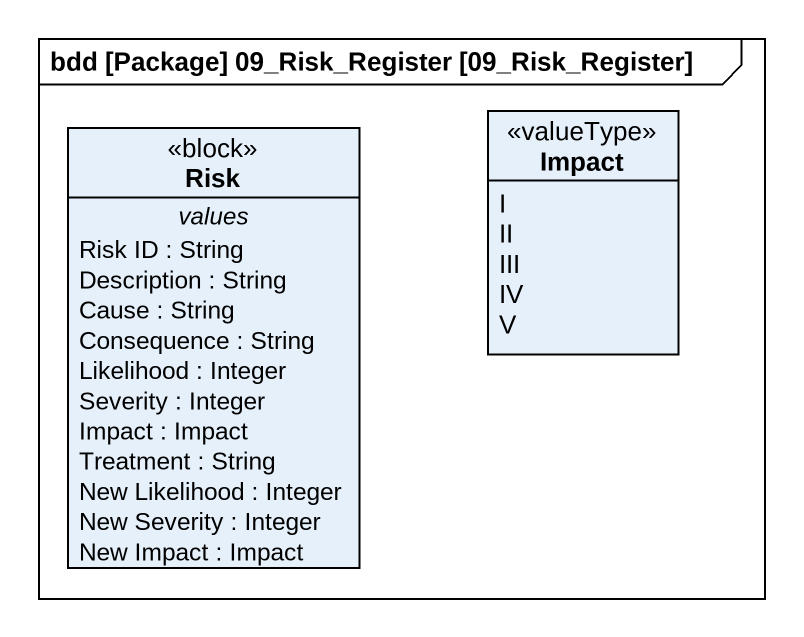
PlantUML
@startuml
mainframe bdd [Package] 09_Risk_Register [09_Risk_Register]
hide circle
hide empty members
class Risk <<block>> {
  -- values --
  Risk ID : String
  Description : String
  Cause : String
  Consequence : String
  Likelihood : Integer
  Severity : Integer
  Impact : Impact
  Treatment : String
  New Likelihood : Integer
  New Severity : Integer
  New Impact : Impact
}
enum Impact <<valueType>> {
  I
  II
  III
  IV
  V
}
@enduml
